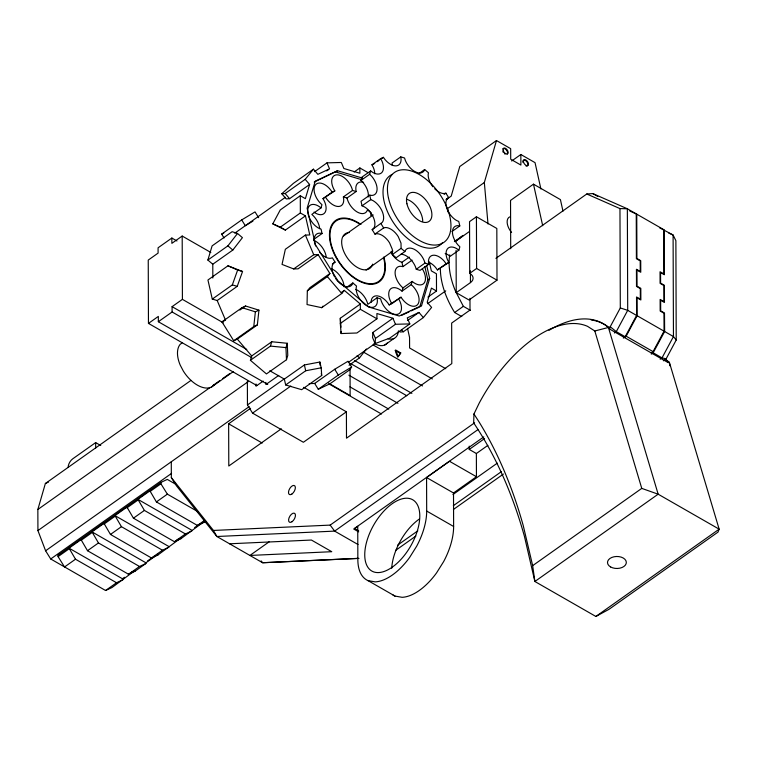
<?xml version="1.0" encoding="UTF-8"?>
<svg xmlns="http://www.w3.org/2000/svg" width="757" height="757" viewBox="0 0 757 757"><rect width="100%" height="100%" fill="white"/><g stroke="black" fill="none" stroke-linecap="round" stroke-linejoin="round"><path stroke-width="1.14" d="M314.571 171.64L326.986 162.859L329.541 168.877L317.855 174.328L313.445 169.171L305.203 179.324L309.613 184.49L305.374 198.656L300.292 195.741L300.359 212.963L305.44 215.877L309.793 234.963L305.393 235.077L285.351 249.271L282.039 264.411L293.697 268.943L313.739 254.74L318.129 254.626L329.901 273.532L309.85 287.736L307.333 290.839L307.049 304.56L321.725 307.683L341.776 293.489L344.303 290.376L360.332 304.011L360.351 309.291L340.309 323.485L341.114 333.544L356.897 332.995L376.939 318.801L376.92 313.521L392.93 318.252L395.485 324.28L409.821 323.911L407.266 317.883L418.952 312.433L423.362 317.59L403.32 331.793L399.951 332.011M595.873 616.463L719.15 529.162L658.155 494.189L641.766 488.388L594.813 330.989L587.583 326.362A114.184 59.093 -60.2 0 0 479.2 403.121L473.948 413.994L473.664 422.889A936.362 484.631 -60.2 0 1 524.487 536.562L534.877 581.49L595.873 616.463L608.912 609.366L718.014 532.095L719.15 529.162L669.406 362.423A124.101 64.231 -60.2 0 0 664.873 359.073M392.93 318.252L372.889 332.446L372.567 337.565L375.122 343.593L389.779 338.105L409.821 323.911M375.122 343.593L375.444 338.474L372.889 332.446M233.733 340.773L253.775 326.579L255.374 311.827L258.951 310.162L257.352 324.914L237.31 339.108L233.733 340.773L221.962 321.876L242.003 307.683L245.58 306.008L258.951 310.162M434.736 188.824A14.298 8.157 54.7 0 0 444.104 193.555L445.882 193.158L448.655 197.615L447.292 198.684A14.298 8.157 54.7 0 0 456.537 220.476L458.77 221.451L459.802 225.946L457.72 225.652A14.298 8.157 54.7 0 0 457.786 244.729L459.868 246.82L458.874 250.16L456.632 248.57A14.298 8.157 54.7 0 0 447.501 259.821L448.882 262.471L446.128 263.748L444.34 261.297A14.298 8.157 54.7 0 0 428.453 261.714L428.755 264.202L424.98 263.086L424.109 260.427A14.298 8.157 54.7 0 0 405.733 249.895L404.881 251.561L396.157 257.74L392.381 254.522L392.296 249.308L389.533 242.798A14.298 8.157 54.7 0 0 376.721 233.705L374.933 234.102L372.16 229.655L373.523 228.576A14.298 8.157 54.7 0 0 364.278 206.793L362.045 205.809L361.013 201.315L369.738 195.136L371.819 195.438A14.298 8.157 54.7 0 0 371.753 176.362L369.662 174.271L370.656 170.931L372.898 172.52A14.298 8.157 54.7 0 0 382.03 161.269L380.648 158.62L383.402 157.333L385.199 159.793A14.298 8.157 54.7 0 0 401.087 159.377L400.784 156.888L404.55 157.995L405.421 160.654A14.298 8.157 54.7 0 0 423.797 171.196L424.658 169.53L428.434 172.738L428.15 174.895A14.298 8.157 54.7 0 0 432.9 186.761M392.381 254.522L401.096 248.343L401.011 243.139L398.248 236.619A14.298 8.157 54.7 0 0 385.436 227.526L383.648 227.933L374.933 234.102M122.946 579.758L116.54 582.748L75.501 559.215L69.038 548.153L81.046 539.656L87.5 550.717L128.539 574.251L134.954 571.261L134.945 570.56L111.989 587.527L105.573 590.507L50.71 558.978L45.6 550.784L37.926 530.581L37.85 509.48L45.373 483.515L190.934 380.421M488.01 223.987L484.329 182.513L496.478 140.537L510.672 148.675L510.71 159.225L520.882 165.054L520.844 154.504L535.038 162.641L540.905 188.976M212.783 264.231L207.872 260.048L212.102 245.883L232.144 231.689L237.518 233.468L242.429 237.651L232.825 250.037L212.783 264.231L212.831 278.008M250.406 360.294L251.703 355.951L271.754 341.757L287.253 343.271L287.774 355.43L286.487 359.736L266.445 373.93L250.406 360.294L270.448 346.1L271.754 341.757M319.691 228.586A14.298 8.157 54.7 0 0 311.837 214.411L321.006 207.92L321.971 204.693A14.298 8.157 54.7 0 1 315.47 184.85A14.298 8.157 54.7 0 1 332.162 192.136L334.821 190.896A14.298 8.157 54.7 0 1 336.95 174.829A14.298 8.157 54.7 0 1 352.535 190.442L356.178 191.512A14.298 8.157 54.7 0 1 363.634 182.323M286.487 359.736L285.957 347.614L287.253 343.271M368.214 196.943A14.298 8.157 54.7 0 0 363.029 182.532L360.947 180.44L361.941 177.11L370.656 170.931M371.1 302.336A14.298 8.157 54.7 0 1 377.611 295.911A14.298 8.157 54.7 0 1 389.183 304.929L391.842 303.689A14.298 8.157 54.7 0 1 390.11 289.429A14.298 8.157 54.7 0 1 402.024 291.142L402.989 287.915L412.168 281.415A14.298 8.157 54.7 0 0 424.09 283.127A14.298 8.157 54.7 0 0 422.349 268.867M389.183 304.929L401.021 297.189A14.298 8.157 54.7 0 0 417.703 304.475A14.298 8.157 54.7 0 0 411.202 284.641L412.168 281.415M424.847 266.596L427.856 279.797L419.757 306.888L421.573 305.601L429.673 278.51L426.664 265.31M212.291 299.091L232.333 284.897L237.641 270.05L227.98 265.802L207.938 279.995L212.291 299.091L217.193 300.538L225.539 320.202L221.962 321.876M217.193 300.538L237.234 286.345L242.552 271.498L227.98 265.802M305.44 215.877L285.389 230.071L272.794 223.845L280.251 209.935L300.292 195.741M608.363 328.084L610.227 326.759L620.305 307.957L619.964 208.591L586.77 193.991L495.901 258.345M623.304 338.076L625.178 336.751L636.599 315.442L636.533 296.971L640.346 299.157L640.308 288.606L636.505 286.42L636.438 269.274L640.252 271.46L640.214 260.9L636.4 258.714L636.249 213.871L627.354 208.771L592.797 193.574L586.77 193.991M624.222 337.546L626.143 336.193L637.11 315.726L637.044 297.794L640.857 299.98L640.819 288.37L637.006 286.184L636.949 270.088L640.763 272.274L640.725 260.663L636.911 258.478L636.76 214.165L629.767 211.023M651.162 352.989L653.083 351.636L664.05 331.169L663.993 313.237L660.18 311.051L660.132 299.441L663.946 301.627L663.889 285.531L660.085 283.355L660.047 271.744L663.851 273.93L663.7 229.608L636.76 214.165M663.34 360.805L666.141 358.818L676.219 340.016L675.878 240.65L673.096 235.001L659.546 227.781M651.294 354.125L653.168 352.8L664.637 331.509L664.495 313.001L660.681 310.815L660.643 300.264L664.457 302.45L664.4 285.294L660.596 283.118L660.558 272.567L664.362 274.744L664.201 229.901M314.666 383.458L334.717 369.265L348.04 361.231L351.645 367.022L350.008 369.605L329.957 383.799L318.281 389.249L314.666 383.458L309.159 383.6M397.633 357.134L400.727 352.913L395.646 349.999L398.21 356.727L400.727 352.913M207.872 260.048L227.914 245.855L237.518 233.468M349.053 365.271L359.556 357.834L366.416 348.986M307.333 290.839L327.384 276.636L329.901 273.532M321.725 307.683L322.984 306.131M423.362 317.59L431.604 307.437L427.194 302.28L431.424 288.105L436.505 291.019L427.923 297.104M309.613 184.49L289.571 198.684L286.203 198.902L281.793 193.745L293.394 183.364L313.445 169.171M182.144 342.826L180.09 344.426A26.703 15.244 54.7 0 0 180.166 365.006L183.336 371.072A26.703 15.244 54.7 0 0 211.364 387.149L233.355 371.573M372.16 229.655L382.247 222.407A14.298 8.157 54.7 0 0 372.993 200.614L370.76 199.64L369.738 195.136M211.364 387.149L214.505 384.688M455.477 241.417L463.114 235.436L454.399 241.615M340.309 323.485L340.29 318.262L360.332 304.011M176.958 240.972L171.848 238.039L158.081 247.785L158.099 253.103L148.24 260.086L148.457 323.4L256.841 385.55M210.825 252.46L182.191 236.042L171.867 243.347L171.848 238.039M224.053 237.972L221.65 234.112L241.691 219.918L255.024 211.894L258.629 217.685M281.793 193.745L285.152 193.518L305.203 179.324M234.802 233.147L285.398 197.312M326.674 170.912L328.585 169.559M314.231 182.059L337.575 170.741L362.622 178.141M354.134 172.019L359.859 167.959L368.157 172.719M272.794 223.845L280.308 227.157L300.359 212.963M314.051 212.083L315.546 213.143A14.298 8.157 54.7 0 0 325.321 211.96A14.298 8.157 54.7 0 0 322.984 198.637L332.162 192.136M322.984 198.637L334.821 190.896M374.753 173.76A14.298 8.157 54.7 0 0 373.315 167.439L371.933 164.799L380.648 158.62M148.457 323.4L158.327 316.417L158.345 321.725L267.741 384.461M158.345 321.725L172.104 311.979L172.085 306.661L182.409 299.356L182.191 236.042M377.298 161.657L379.049 160.427M381.66 158.573L383.402 157.333M360.947 180.44L369.662 174.271M325.642 197.397A14.298 8.157 54.7 0 0 338.455 206.491A14.298 8.157 54.7 0 0 343.356 196.934L352.535 190.442M400.784 156.888L392.06 163.058L392.363 165.546M343.356 196.934L346.999 198.012L356.178 191.512M313.814 239.382L322.075 233.535L321.082 229.191A14.298 8.157 54.7 0 1 307.692 210.9A14.298 8.157 54.7 0 1 321.006 207.92M362.045 205.809L370.76 199.64M419.425 173.23L424.658 169.53M343.489 235.985L373.192 214.95M239.855 310.067L245.58 306.008M318.129 254.626L298.088 268.83L293.697 268.943M496.478 140.537L459.773 166.531L451.219 196.091L446.393 199.498M332.314 264.089L335.067 262.14L332.389 257.844A14.298 8.157 54.7 0 1 319.586 252.251M444.141 194.398L445.882 193.158M100.738 445.513L95.656 442.599L72.71 458.846A6.851 3.548 -60.2 0 0 68.139 467.372M446.043 199.46L448.655 197.615M511.666 161.004L520.844 154.504M484.329 182.513L447.624 208.506L447.926 211.96M366.095 270.05L392.921 251.059M346.432 287.509L352.857 282.957L356.509 286.061A14.298 8.157 54.7 0 0 360.9 300.567M341.435 292.401L344.303 290.376M37.85 509.48L210.276 387.366M213.162 385.322L219.909 380.544M222.795 378.5L229.541 373.721M402.989 287.915A14.298 8.157 54.7 0 1 395.088 272.766A14.298 8.157 54.7 0 1 402.913 266.634L401.929 262.291L409.272 257.096M451.957 231.51L459.802 225.946M402.913 266.634L412.092 260.134M476.427 216.767L469.539 221.64L469.719 273.353A10.276 6.548 -0.2 0 1 470.466 282.598L456.244 292.675L469.009 299.99L496.999 280.166L496.819 228.463L476.427 216.767L476.607 268.48L469.719 273.353M37.926 530.581L248.192 381.67M562.981 211.146L560.417 199.611L533.477 184.159L510.54 200.416L510.701 248.769M400.888 254.257A14.298 8.157 54.7 0 1 415.394 266.606L416.265 269.265L424.98 263.086M456.064 240.963L469.34 231.566M398.362 298.428A14.298 8.157 54.7 0 1 396.223 314.496A14.298 8.157 54.7 0 1 380.648 298.892L377.005 297.813L367.826 304.314A14.298 8.157 54.7 0 0 355.705 289.382M263.19 381.102L256.017 386.184L256.008 383.969M428.755 264.202L420.04 270.381L416.265 269.265M278.746 375.406L265.896 384.509L265.887 382.38M458.874 250.16L450.16 256.33L447.917 254.74A14.298 8.157 54.7 0 0 445.173 253.548M402.024 291.142L411.202 284.641M428.462 262.064A14.298 8.157 54.7 0 1 435.616 267.476L437.414 269.927L446.128 263.748M303.708 387.329L346.403 411.808L303.387 442.268L252.554 413.123L247.454 404.938L283.78 379.21M448.882 262.471L437.414 269.927M392.76 303.037L397.349 299.791M399.185 298.485L401.021 297.189M427.856 279.797L429.673 278.51M45.6 550.784L249.233 406.575M281.32 428.803L228.794 466.009L228.642 423.797L250.605 408.241M284.329 379.096L285.663 384.953L305.705 370.76L321.195 367.817L319.87 362.026L304.38 364.959L284.329 379.096L269.785 370.76M252.554 413.123L290.792 386.051M50.71 558.978L171.584 473.371M75.501 559.215L64.534 566.974L58.081 556.622L58.071 555.222L160.9 482.398L167.306 479.408L176.315 484.575M157.91 554.995L157.91 554.294L145.912 562.792L145.912 563.492L139.506 566.482L98.467 542.949L92.004 531.887L104.002 523.39L110.465 534.451L151.504 557.985L157.91 554.995L179.958 538.681M168.877 547.226L162.471 550.216L121.432 526.683L114.969 515.621L126.968 507.124L133.431 518.185L174.47 541.719L180.876 538.729L203.841 521.772L203.841 522.462L197.435 525.453L156.396 501.919L149.933 490.858L137.935 499.365L144.398 510.417L185.437 533.95L191.843 530.969M58.081 556.622L69.048 548.853M81.046 540.356L92.013 532.587M104.012 524.09L114.979 516.321M126.977 507.824L137.944 500.055M149.943 491.558L160.91 483.799L160.9 482.398M321.195 367.817L321.716 375.481L301.665 389.685L285.663 384.953M375.444 338.474L395.485 324.28M427.544 303.727L445.731 290.849M348.305 362.461L375.037 343.527M407.493 320.542L418.952 312.433M87.5 550.717L98.467 542.949M110.465 534.451L121.432 526.683M133.431 518.185L144.398 510.417M156.396 501.919L167.363 494.16L198.391 511.95M318.281 389.249L338.322 375.056L351.645 367.022M384.83 344.955L394.009 338.464M440.375 268.943A65.055 37.131 54.7 0 0 454.645 312.499L463.36 306.33L470.494 310.417M105.573 590.507L116.54 582.748M128.539 574.251L139.506 566.482M151.504 557.985L162.471 550.216M174.47 541.719L185.437 533.95M197.435 525.453L204.75 520.277M122.549 578.641L124.47 577.279M128.321 574.554L132.163 571.828M147.539 560.946L152.346 557.54M176.362 540.526L178.292 539.164M194.625 527.591L199.432 524.194M134.954 571.261L145.912 563.492M203.841 522.462L205.677 521.176M269.104 541.851L249.905 555.449L331.746 551.702L311.42 540.044L229.57 543.791M171.281 461.779L171.337 477.61L213.455 530.449L330.166 525.103L474.601 422.813M477.894 429.654L334.641 531.111L216.862 536.505L176.438 485.795L171.337 477.61M614.41 332.976L616.283 331.651L627.704 310.342L627.354 208.771L619.964 208.591M483.789 436.884L353.699 529.011L358.695 531.878M358.657 530.742L354.664 528.452L357.739 526.276L357.853 559.783A51.362 26.58 -60.2 0 0 368.034 580.628L375.179 581.868A51.362 26.58 -60.2 0 0 409.594 557.493L416.7 546.157A51.362 26.58 -60.2 0 0 426.683 511.041L426.57 477.535L449.507 461.287L476.446 476.73L453.509 492.977L453.623 526.484A51.362 26.58 -60.2 0 1 443.64 561.599L436.534 572.935A51.362 26.58 -60.2 0 1 402.118 597.311L394.974 596.071A51.362 26.58 -60.2 0 1 392.94 594.964M476.446 476.73L476.371 453.519L469.245 449.431L484.575 438.577M476.371 453.519L487.858 445.371M452.96 494.539L497.292 463.152M397.662 545.106L417.817 530.837M453.32 505.695L501.295 471.715M660.161 359.206L662.025 357.881L673.456 336.562L673.096 235.001L668.781 233.099M395.703 550.348L415.896 536.041M453.396 509.489L503.396 474.071M548.948 330.345A124.101 64.231 -60.2 0 1 608.41 327.459L658.155 494.189L534.877 581.49L532.663 565.649L641.766 488.388M252.923 221.129L245.306 225.709L241.691 219.918M337.575 170.741L315.234 181.16L307.134 208.251L315.451 244.757L337.963 280.894L368.621 306.982L399.232 316.019L421.573 305.601M221.65 234.112L223.779 233.128M371.933 164.799L374.687 163.512M253.775 326.579L257.352 324.914M401.74 315.291L409.111 311.846M411.221 310.872L418.943 307.266M45.373 483.515L48.533 482.039M58.071 555.222L60.21 554.228M594.813 330.989L608.41 327.459L609.678 328.188L610.01 329.276L668.459 362.792L668.138 361.695A124.101 64.231 -60.2 0 0 664.551 358.95M358.014 558.363L262.613 562.735L216.862 536.505L213.455 530.449M358.969 558.401L262.613 562.735L261.137 560.89M326.986 162.859L341.312 162.481L343.877 168.508L359.878 173.239L359.859 167.959M270.448 346.1L285.957 347.614M666.141 358.818L662.025 357.881L653.168 352.8M335.758 172.019L361.893 179.74M237.641 270.05L242.552 271.498M232.333 284.897L237.234 286.345M242.003 307.683L255.374 311.827M620.305 307.957L627.704 310.342L636.599 315.442M592.797 193.574L597.746 196.404M637.11 315.726L664.05 331.169M626.143 336.193L653.083 351.636M625.178 336.751L616.283 331.651L610.227 326.759M668.138 361.695L669.406 362.423M476.607 268.48L496.999 280.166M454.645 312.499L461.779 316.587M280.308 227.157L285.389 230.071M360.351 309.291L376.939 318.801M395.069 350.406L400.16 353.32M373.05 344.937L432.37 378.954M364.202 352.516L422.501 385.938M354.617 360.531L411.893 393.366M350.548 363.502L406.802 395.75M348.863 375.179L397.955 403.32M349.914 386.836L388.767 409.111M426.57 477.535L453.509 492.977M426.683 511.041L453.623 526.484M228.642 423.797L262.196 443.034M358.023 544.52L334.641 531.111L330.166 525.103M368.034 580.628L394.974 596.071M137.935 499.365L191.843 530.269M114.969 515.621L168.877 546.526M92.004 531.887L145.912 562.792M69.038 548.153L122.946 579.058M664.637 331.509L673.456 336.562L676.219 340.016M445.759 368.725L409.594 347.983L409.556 337.433L407.54 328.377M182.409 299.356L223.324 322.813M328.67 383.212L350.141 395.533L350.046 368.564M329.295 384.092L381.452 414.003M172.085 306.661L246.754 349.479M172.104 311.979L251.882 357.72M401.096 248.343L404.881 251.561M227.914 245.855L232.825 250.037M357.096 355.743L359.556 357.834M285.152 193.518L289.571 198.684M401.844 330.071L403.32 331.793M327.384 276.636L341.776 293.489M237.31 339.108L251.703 355.951M473.948 413.994L479.03 421.886A946.25 489.751 -60.2 0 1 523.267 525.699L532.663 565.649M380.875 223.476L383.648 227.933M334.717 369.265L338.322 375.056M160.91 483.799L167.363 494.16M463.36 306.33L455.657 291.54A65.055 37.131 54.7 0 1 449.734 254.835M305.393 235.077L313.739 254.74M395.438 351.362L397.264 356.178M429.314 261.903L431.367 270.892L436.448 273.807L436.505 291.019M321.271 373.551L321.716 375.481M304.38 364.959L305.705 370.76M533.477 184.159L542.693 225.7M669.557 363.54L669.86 365.773M340.29 318.262L341.01 327.204M319.87 362.026L320.097 365.309M470.428 270.845L470.466 282.598M469.974 298.286L470.012 310.077L451.655 323.078L451.797 363.606L346.498 438.189L346.403 411.808M469.236 446.138L469.245 449.431M456.093 250.368L456.244 292.675M341.114 331.452L341.114 333.544M247.369 381.197L247.454 404.938M180.876 538.028L180.876 538.729M95.656 442.599L95.675 448.097M522.917 162.376A3.425 1.959 54.7 0 1 524.705 160.172A3.425 1.959 54.7 0 1 527.818 163.824A3.425 1.959 54.7 0 1 526.039 166.02M505.051 154.078A3.425 1.959 54.7 0 1 504.389 153.614M503.244 152.28A3.425 1.959 54.7 0 1 502.837 151.495M502.828 148.864A3.425 1.959 54.7 0 1 506.301 149.886A3.425 1.959 54.7 0 1 507.247 154.021M387.243 343.072A20.543 11.724 54.7 0 1 374.062 343.413M511.6 232.456A11.98 6.841 54.7 0 1 509.707 216.88M398.409 330.837A20.543 11.724 54.7 0 1 388.133 338.881M370.798 215.518A14.298 8.157 54.7 0 1 371.148 212.868L367.495 209.765A14.298 8.157 54.7 0 1 357.276 212.055A14.298 8.157 54.7 0 1 346.999 198.012M383.856 257.02A37.661 21.499 54.7 0 1 362.357 282.522A37.661 21.499 54.7 0 1 329.465 235.768A37.661 21.499 54.7 0 1 360.957 224.488M401.929 262.291A14.298 8.157 54.7 0 1 390.744 251.958M377.005 297.813A14.298 8.157 54.7 0 1 366.804 305.8M365.877 305.232A14.298 8.157 54.7 0 1 364.051 303.85M363.388 303.264A14.298 8.157 54.7 0 1 361.496 301.286M331.538 268.83A14.298 8.157 54.7 0 1 340.896 277.242L342.59 280.487A14.298 8.157 54.7 0 1 344.028 286.818M315.688 245.987A14.298 8.157 54.7 0 1 322.075 233.535M313.795 240.347A14.298 8.157 54.7 0 1 326.248 257.352M352.857 282.957A14.298 8.157 54.7 0 1 339.884 283.298L337.329 280.724A14.298 8.157 54.7 0 1 335.625 278.5M334.641 276.92A14.298 8.157 54.7 0 1 335.067 262.14M442.334 242.808A42.799 24.432 54.7 0 1 395.523 225.614A42.799 24.432 54.7 0 1 392.221 174.347M406.689 199.28A17.118 9.775 54.7 0 1 422.728 221.195M591.198 319.984A124.101 64.231 -60.2 0 1 609.678 328.188M383.903 258.989A36.979 21.111 54.7 0 1 361.392 281.595A36.979 21.111 54.7 0 1 329.976 236.052A36.979 21.111 54.7 0 1 360.001 224.346M372.643 264.127A21.224 12.121 54.7 0 1 347.86 258.639A21.224 12.121 54.7 0 1 349.488 232.484M391.729 568.252A41.086 21.262 -60.2 0 1 419.094 519.198M523.494 161.97A3.425 1.959 54.7 0 0 527.743 165.584A3.425 1.959 54.7 0 0 526.588 160.522A3.425 1.959 54.7 0 0 523.494 161.97M503.159 150.312A3.425 1.959 54.7 0 0 507.417 153.926A3.425 1.959 54.7 0 0 506.263 148.864A3.425 1.959 54.7 0 0 503.159 150.312M291.937 494.018A5.138 2.659 -60.2 0 0 294.899 485.966A5.138 2.659 -60.2 0 0 288.937 490.195A5.138 2.659 -60.2 0 0 291.937 494.018M292.032 521.715A5.138 2.659 -60.2 0 0 294.993 513.672A5.138 2.659 -60.2 0 0 289.032 517.892A5.138 2.659 -60.2 0 0 292.032 521.715M406.935 203.784A17.118 9.775 54.7 0 0 428.216 221.886A17.118 9.775 54.7 0 0 422.444 196.555A17.118 9.775 54.7 0 0 406.935 203.784M388.54 198.353A42.799 24.432 54.7 0 0 441.738 243.603A42.799 24.432 54.7 0 0 427.308 180.27A42.799 24.432 54.7 0 0 388.54 198.353M610.606 566.946A9.415 5.999 -0.2 0 0 626.124 563.71A9.415 5.999 -0.2 0 0 614.022 556.774A9.415 5.999 -0.2 0 0 610.606 566.946M392.381 567.069A41.086 21.262 -60.2 0 0 416.057 502.695A41.086 21.262 -60.2 0 0 368.375 536.467A41.086 21.262 -60.2 0 0 392.381 567.069"/></g></svg>
